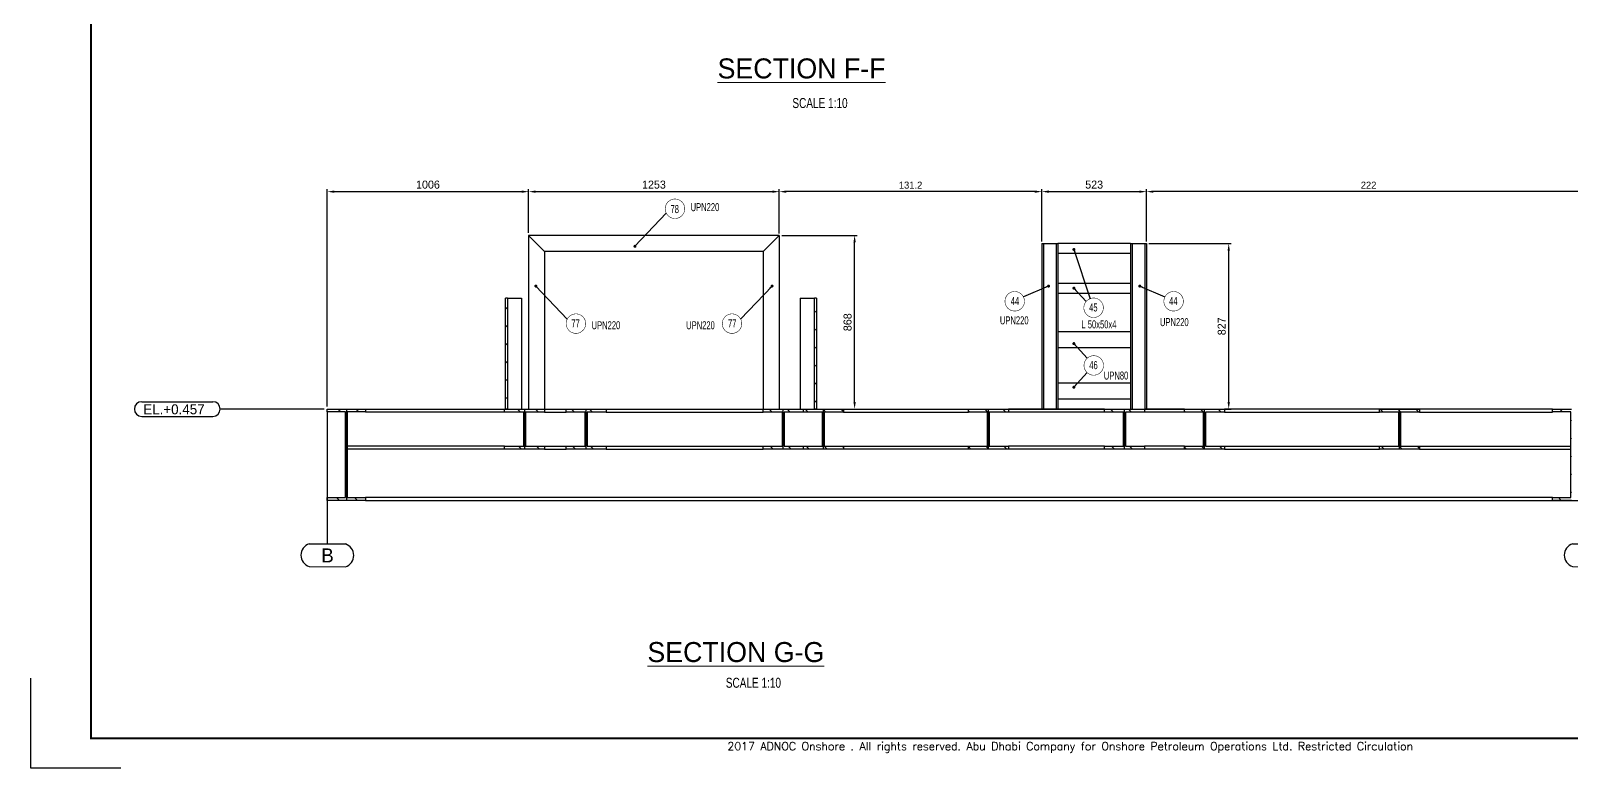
# Model space of a CAD drawing. Header units: millimetres. Extents: x 0 to 16187, y -20471 to 6290.
# Drawn here: x 0 to 770, y 3866 to 4235 of the extents above; entities that cross this region are included whole.
import ezdxf
from ezdxf.enums import TextEntityAlignment as Align

# ---------------------------------------------------------------- set-up
doc = ezdxf.new("R2010")
doc.units = ezdxf.units.MM
doc.header["$PDSIZE"] = -1
doc.layers.add('BORDER1', color=3, linetype='Continuous')
doc.layers.add('BORDER2', color=7, linetype='Continuous')
doc.styles.add('ROMANC', font='ROMANC', dxfattribs={"height": 5})
doc.styles.add('ROMAND-1', font='ic-romand.shx')
doc.styles.add('ROMANS', font='ROMANS.shx', dxfattribs={"width": 0.8})
doc.styles.add('ROMANT', font='ROMANT', dxfattribs={"height": 4})
doc.styles.add('SLDTEXTSTYLE0', font='TXT', dxfattribs={"width": 0.75})
doc.styles.add('SLDTEXTSTYLE2', font='TXT', dxfattribs={"width": 0.686449})
doc.dimstyles.new('AM_ISO', dxfattribs={"dimtxt": 3.5, "dimasz": 3.5, "dimexe": 1, "dimexo": 1, "dimgap": 1.5, "dimtad": 1, "dimdsep": 46, "dimtxsty": 'Standard', "dimcen": 0, "dimclrd": 1, "dimclre": 1, "dimclrt": 1, "dimadec": 0, "dimazin": 2, "dimtp": 0.1, "dimtm": 0.1, "dimtfac": 0.71, "dimtdec": 3, "dimtmove": 0, "dimatfit": 3, "dimfxl": 1, "dimlwd": -1, "dimlwe": -1, "dimarcsym": 1})
doc.dimstyles.new('AM_ISO$7', dxfattribs={"dimtxt": 3.5, "dimasz": 3.5, "dimexe": 1, "dimexo": 1, "dimgap": 1.5, "dimtad": 1, "dimtoh": 1, "dimdsep": 46, "dimtxsty": 'Standard', "dimcen": 0, "dimclrd": 1, "dimclre": 1, "dimclrt": 1, "dimadec": 0, "dimazin": 2, "dimtp": 0.1, "dimtm": 0.1, "dimtfac": 0.71, "dimtdec": 3, "dimtmove": 0, "dimatfit": 3, "dimfxl": 1, "dimlwd": -1, "dimlwe": -1, "dimarcsym": 1})
pattern_1 = [(135, (2149.683, 5551.9896), (-4.490128, -4.490128), [])]

# ---------------------------------------------------------------- blocks, each defined once
blk = doc.blocks.new('*D3366')
at = {"color": 1, "linetype": 'ByBlock'}
for p, q in [((375.33, 4132.74), (412.96, 4132.74)), ((411.71, 4049.44), (411.71, 4129.24)), ((375.33, 4045.94), (412.96, 4045.94))]:
    blk.add_line(p, q, dxfattribs=at)
at = {"color": 1}
for points in [[(412.29, 4129.24), (411.13, 4129.24), (411.71, 4132.74)], [(411.13, 4049.44), (412.29, 4049.44), (411.71, 4045.94)]]:
    blk.add_solid(points, dxfattribs=at)
at = {"layer": 'Defpoints', "color": 0}
for p in [(374.08, 4132.74), (411.71, 4132.74), (374.08, 4045.94)]:
    blk.add_point(p, dxfattribs=at)
at = {"color": 1, "insert": (408.21, 4089.34), "char_height": 4, "attachment_point": 5, "rotation": 90}
blk.add_mtext('868', dxfattribs=at)
blk = doc.blocks.new('*D3367')
at = {"color": 1, "linetype": 'ByBlock'}
for p, q in [((248.78, 4133.99), (248.78, 4155.85)), ((252.28, 4154.6), (370.58, 4154.6)), ((374.08, 4133.99), (374.08, 4155.85))]:
    blk.add_line(p, q, dxfattribs=at)
at = {"color": 1}
for points in [[(252.28, 4155.18), (252.28, 4154.01), (248.78, 4154.6)], [(370.58, 4154.01), (370.58, 4155.18), (374.08, 4154.6)]]:
    blk.add_solid(points, dxfattribs=at)
at = {"layer": 'Defpoints', "color": 0}
for p in [(374.08, 4154.6), (248.78, 4132.74), (374.08, 4132.74)]:
    blk.add_point(p, dxfattribs=at)
at = {"color": 1, "insert": (311.43, 4158.1), "char_height": 4, "attachment_point": 5}
blk.add_mtext('1253', dxfattribs=at)
blk = doc.blocks.new('*D3368')
at = {"color": 1, "linetype": 'ByBlock'}
for p, q in [((505.28, 4129.89), (505.28, 4155.85)), ((508.78, 4154.6), (554.08, 4154.6)), ((557.58, 4129.89), (557.58, 4155.85))]:
    blk.add_line(p, q, dxfattribs=at)
at = {"color": 1}
for points in [[(508.78, 4155.18), (508.78, 4154.02), (505.28, 4154.6)], [(554.08, 4154.02), (554.08, 4155.18), (557.58, 4154.6)]]:
    blk.add_solid(points, dxfattribs=at)
at = {"layer": 'Defpoints', "color": 0}
for p in [(557.58, 4154.6), (505.28, 4128.64), (557.58, 4128.64)]:
    blk.add_point(p, dxfattribs=at)
at = {"color": 1, "insert": (531.43, 4158.1), "char_height": 4, "attachment_point": 5}
blk.add_mtext('523', dxfattribs=at)
blk = doc.blocks.new('*D3369')
at = {"color": 1, "linetype": 'ByBlock'}
for p, q in [((558.83, 4128.64), (599.94, 4128.64)), ((598.69, 4049.44), (598.69, 4125.14)), ((594.09, 4045.94), (599.94, 4045.94))]:
    blk.add_line(p, q, dxfattribs=at)
at = {"color": 1}
for points in [[(599.27, 4125.14), (598.11, 4125.14), (598.69, 4128.64)], [(598.11, 4049.44), (599.27, 4049.44), (598.69, 4045.94)]]:
    blk.add_solid(points, dxfattribs=at)
at = {"layer": 'Defpoints', "color": 0}
for p in [(557.58, 4128.64), (598.69, 4128.64), (592.84, 4045.94)]:
    blk.add_point(p, dxfattribs=at)
at = {"color": 1, "insert": (595.19, 4087.29), "char_height": 4, "attachment_point": 5, "rotation": 90}
blk.add_mtext('827', dxfattribs=at)
blk = doc.blocks.new('A$7E9318A251333')
at = {"color": 1}
blk.add_line((13.2, 77.37), (13.2, 11.43), dxfattribs=at)
at = {"color": 1, "ltscale": 0.2}
blk.add_line((4.15, 11.48), (22.25, 11.39), dxfattribs=at)
at = {"color": 1, "linetype": 'Continuous', "lineweight": 25}
blk.add_line((4.14, 0.09), (22.29, 0.01), dxfattribs=at)
at = {"color": 1, "ltscale": 0.2}
for centre, radius, start, end in [((5.98, 5.79), 5.98, 107.86898, 252.02455), ((20.4, 5.69), 5.99, 287.96509, 71.9697)]:
    blk.add_arc(centre, radius, start, end, dxfattribs=at)
at = {"color": 1, "linetype": 'Continuous', "lineweight": 25}
blk.add_text('B', height=7, rotation=359.95368, dxfattribs=at).set_placement((10.17, 2.17))
blk = doc.blocks.new('A$7E9318A25A27D')
at = {"color": 1}
blk.add_line((13.2, 77.36), (13.2, 11.43), dxfattribs=at)
at = {"color": 1, "ltscale": 0.2}
blk.add_line((4.15, 11.48), (22.25, 11.39), dxfattribs=at)
at = {"color": 1, "linetype": 'Continuous', "lineweight": 25}
blk.add_line((4.14, 0.09), (22.29, 0.01), dxfattribs=at)
at = {"color": 1, "ltscale": 0.2}
for centre, radius, start, end in [((5.98, 5.79), 5.98, 107.86898, 252.02455), ((20.4, 5.69), 5.99, 287.96509, 71.9697)]:
    blk.add_arc(centre, radius, start, end, dxfattribs=at)
at = {"color": 1, "linetype": 'Continuous', "lineweight": 25}
blk.add_text('A', height=7, rotation=359.95368, dxfattribs=at).set_placement((10.1, 2.5))
blk = doc.blocks.new('A$7E9319A1D3A3DF')
at = {"color": 7, "linetype": 'Continuous', "lineweight": 25}
for p, q in [((3.67, 7.35), (39.25, 7.35)), ((3.67, 0), (39.25, 0))]:
    blk.add_line(p, q, dxfattribs=at)
blk.add_line((94.91, 3.67), (42.92, 3.67))
for centre, start, end in [((3.67, 3.67), 90, 270), ((39.25, 3.67), 270, 90)]:
    blk.add_arc(centre, 3.67, start, end, dxfattribs=at)
blk.add_text('EL.+0.457', height=5, dxfattribs=at).set_placement((4.45, 1.05))
blk = doc.blocks.new('*D3381')
at = {"color": 1, "linetype": 'ByBlock'}
for p, q in [((557.58, 4129.64), (557.58, 4155.6)), ((776.08, 4154.6), (561.08, 4154.6)), ((779.58, 4046.94), (779.58, 4155.6))]:
    blk.add_line(p, q, dxfattribs=at)
at = {"color": 1}
for points in [[(561.08, 4155.18), (561.08, 4154.02), (557.58, 4154.6)], [(776.08, 4154.02), (776.08, 4155.18), (779.58, 4154.6)]]:
    blk.add_solid(points, dxfattribs=at)
at = {"layer": 'Defpoints', "color": 0}
for p in [(557.58, 4154.6), (557.58, 4128.64), (779.58, 4045.94)]:
    blk.add_point(p, dxfattribs=at)
at = {"color": 1, "insert": (668.58, 4157.85), "char_height": 3.5, "attachment_point": 5}
blk.add_mtext('222', dxfattribs=at)
blk = doc.blocks.new('*D3382')
at = {"color": 1, "linetype": 'ByBlock'}
for p, q in [((374.08, 4133.74), (374.08, 4155.6)), ((501.78, 4154.6), (377.58, 4154.6)), ((505.28, 4129.64), (505.28, 4155.6))]:
    blk.add_line(p, q, dxfattribs=at)
at = {"color": 1}
for points in [[(377.58, 4155.18), (377.58, 4154.02), (374.08, 4154.6)], [(501.78, 4154.02), (501.78, 4155.18), (505.28, 4154.6)]]:
    blk.add_solid(points, dxfattribs=at)
at = {"layer": 'Defpoints', "color": 0}
for p in [(374.08, 4154.6), (374.08, 4132.74), (505.28, 4128.64)]:
    blk.add_point(p, dxfattribs=at)
at = {"color": 1, "insert": (439.68, 4157.85), "char_height": 3.5, "attachment_point": 5}
blk.add_mtext('131.2', dxfattribs=at)
blk = doc.blocks.new('*D3383')
at = {"color": 1, "linetype": 'ByBlock'}
for p, q in [((148.18, 4047.19), (148.18, 4155.85)), ((151.68, 4154.6), (245.28, 4154.6)), ((248.78, 4133.99), (248.78, 4155.85))]:
    blk.add_line(p, q, dxfattribs=at)
at = {"color": 1}
for points in [[(151.68, 4155.18), (151.68, 4154.01), (148.18, 4154.6)], [(245.28, 4154.01), (245.28, 4155.18), (248.78, 4154.6)]]:
    blk.add_solid(points, dxfattribs=at)
at = {"layer": 'Defpoints', "color": 0}
for p in [(248.78, 4154.6), (248.78, 4132.74), (148.18, 4045.94)]:
    blk.add_point(p, dxfattribs=at)
at = {"color": 1, "insert": (198.48, 4158.1), "char_height": 4, "attachment_point": 5}
blk.add_mtext('1006', dxfattribs=at)
blk = doc.blocks.new('*U609')
at = {"layer": 'BORDER1', "color": 154, "true_color": 0x1859a9, "const_width": 1}
blk.add_lwpolyline([(1.81, 811), (1144, 811), (1144, 0), (0, 0), (0, 811)], close=True, dxfattribs=at)
at = {"layer": 'BORDER2'}
blk.add_lwpolyline([(15, -15), (-30, -15), (-30, 30)], dxfattribs=at)
at = {"layer": 'BORDER2', "color": 154, "true_color": 0x1859a9, "style": 'ROMANS'}
blk.add_text('2017 ADNOC Onshore . All rights reserved. Abu Dhabi Company for Onshore Petroleum Operations Ltd. Restricted Circulation', height=4, dxfattribs=at).set_placement((489.5, -2), align=Align.TOP_CENTER)
at = {"layer": 'BORDER2', "flags": 8}
for tag, height, style, p in [('REV-A', 3.24, 'ROMANS', (986.93, 140.25)), ('RE-A', 8.06, 'ROMANT', (1084.63, 7.17))]:
    blk.add_attdef(tag, text='', height=height, dxfattribs=dict(at, style=style)).set_placement(p, align=Align.CENTER)
at = {"layer": 'BORDER2', "style": 'ROMANS', "width": 3.830216}
blk.add_attdef('DATE-A', text='', height=3.24, dxfattribs=at).set_placement((995.51, 140.25), (1008.51, 140.25), align=Align.FIT)
at = {"layer": 'BORDER2'}
for tag, height, style, p in [('DRN-A', 3.24, 'ROMANS', (1018.38, 140.25)), ('CHD-A', 3.24, 'ROMANS', (1032.35, 140.25)), ('APD-A', 3.24, 'ROMANS', (1046.64, 140.25)), ('CONS_CONT_VEND', 4.2, 'ROMANC', (1061.39, 72.83))]:
    blk.add_attdef(tag, text='', height=height, dxfattribs=dict(at, style=style)).set_placement(p, align=Align.CENTER)
at = {"layer": 'BORDER2', "style": 'ROMANS', "width": 0.8}
for tag, p, height in [('1:X', (997.23, 122.55), 3.5), ('LOC', (1042.74, 122.55), 3.5), ('PROJ_NO', (1118.64, 122.55), 3.5), ('CONS_DRG_NO', (1011, 63), 3)]:
    blk.add_attdef(tag, p, '', height=height, dxfattribs=at)
at = {"layer": 'BORDER2', "lineweight": 30, "width": 0.8, "flags": 104}
blk.add_attdef('COMMENTS-A', text='', height=2.2, dxfattribs=at).set_placement((1055.21, 142.07), align=Align.MIDDLE_LEFT)
at = {"layer": 'BORDER2', "style": 'ROMANS', "width": 0.8}
for tag, p in [('PROJECT_TITLE_1', (1061.07, 55.35)), ('PROJECT_TITLE_2', (1061.07, 49.3))]:
    blk.add_attdef(tag, text='', height=3.5, dxfattribs=at).set_placement(p, align=Align.MIDDLE)
at = {"layer": 'BORDER2', "style": 'ROMANT', "width": 0.8}
for tag, p in [('DRG_TITLE_1', (1061.07, 36.31)), ('DRG_TITLE_2', (1061.07, 28.31)), ('DRG_TITLE_3', (1061.07, 20.31))]:
    blk.add_attdef(tag, text='', height=5, dxfattribs=at).set_placement(p, align=Align.CENTER)
at = {"layer": 'BORDER2', "style": 'ROMANT'}
for tag, p in [('AR', (995, 7.17)), ('PA', (1011.74, 7.17)), ('DC', (1028.45, 7.17)), ('TS', (1120.84, 7.17))]:
    blk.add_attdef(tag, p, '', height=8.06, dxfattribs=at)
for tag, p in [('SRNO', (1074.7, 7.17)), ('SH', (1115.8, 7.18))]:
    blk.add_attdef(tag, text='', height=8.06, dxfattribs=at).set_placement(p, align=Align.RIGHT)
at = {"layer": 'BORDER2', "style": 'ROMANS', "flags": 2}
blk.add_attdef('TB_VERSION', text='', height=2, dxfattribs=at).set_placement((1, -1), align=Align.TOP_LEFT)

msp = doc.modelspace()

# ---------------------------------------------------------------- hatches: boundary and pattern name
at = {"linetype": 'Continuous', "lineweight": 18}
h = msp.add_hatch(dxfattribs=at)
h.set_pattern_fill('ANSI31', scale=2, angle=90, style=0)
h.set_pattern_definition(pattern_1)
h.paths.add_polyline_path([(238.1836, 4045.93758), (238.1836, 4101.33758), (237.2836, 4101.33758), (237.2836, 4045.93758)], flags=0)
h = msp.add_hatch(dxfattribs=at)
h.set_pattern_fill('ANSI31', scale=2, angle=90, style=0)
h.set_pattern_definition(pattern_1)
h.paths.add_polyline_path([(392.5836, 4045.93758), (392.5836, 4101.33758), (391.6836, 4101.33758), (391.6836, 4045.93758)], flags=0)
h = msp.add_hatch(dxfattribs=at)
h.set_pattern_fill('ANSI31', scale=2, angle=90, style=0)
h.set_pattern_definition(pattern_1)
h.paths.add_polyline_path([(148.1836, 4000.23758), (157.7036, 4000.23758), (157.7036, 4045.93758), (148.1836, 4045.93758), (148.1836, 4044.48758), (157.2536, 4044.48758), (157.2536, 4001.68758), (148.1836, 4001.68758)], flags=0)
h = msp.add_hatch(dxfattribs=at)
h.set_pattern_fill('ANSI31', scale=2, angle=90, style=0)
h.set_pattern_definition(pattern_1)
h.paths.add_polyline_path([(167.2236, 4000.23758), (167.2236, 4001.68758), (158.1536, 4001.68758), (158.1536, 4044.48758), (167.2236, 4044.48758), (167.2236, 4045.93758), (157.7036, 4045.93758), (157.7036, 4000.23758)], flags=0)
h = msp.add_hatch(dxfattribs=at)
h.set_pattern_fill('ANSI31', scale=2, angle=90, style=0)
h.set_pattern_definition(pattern_1)
h.paths.add_polyline_path([(236.7836, 4025.93758), (246.7836, 4025.93758), (246.7836, 4045.93758), (236.7836, 4045.93758), (236.7836, 4044.43758), (246.3336, 4044.43758), (246.3336, 4027.43758), (236.7836, 4027.43758)], flags=0)
h = msp.add_hatch(dxfattribs=at)
h.set_pattern_fill('ANSI31', scale=2, angle=90, style=0)
h.set_pattern_definition(pattern_1)
h.paths.add_polyline_path([(246.7836, 4025.93758), (256.7836, 4025.93758), (256.7836, 4027.43758), (247.2336, 4027.43758), (247.2336, 4044.43758), (256.7836, 4044.43758), (256.7836, 4045.93758), (246.7836, 4045.93758)], flags=0)
h = msp.add_hatch(dxfattribs=at)
h.set_pattern_fill('ANSI31', scale=2, angle=90, style=0)
h.set_pattern_definition(pattern_1)
h.paths.add_polyline_path([(277.1336, 4044.43758), (277.1336, 4027.43758), (267.5836, 4027.43758), (267.5836, 4025.93758), (277.5836, 4025.93758), (277.5836, 4045.93758), (267.5836, 4045.93758), (267.5836, 4044.43758)], flags=0)
h = msp.add_hatch(dxfattribs=at)
h.set_pattern_fill('ANSI31', scale=2, angle=90, style=0)
h.set_pattern_definition(pattern_1)
h.paths.add_polyline_path([(287.5836, 4045.93758), (277.5836, 4045.93758), (277.5836, 4025.93758), (287.5836, 4025.93758), (287.5836, 4027.43758), (278.0336, 4027.43758), (278.0336, 4044.43758), (287.5836, 4044.43758)], flags=0)
h = msp.add_hatch(dxfattribs=at)
h.set_pattern_fill('ANSI31', scale=2, angle=90, style=0)
h.set_pattern_definition(pattern_1)
h.paths.add_polyline_path([(366.0836, 4025.93758), (376.0836, 4025.93758), (376.0836, 4045.93758), (366.0836, 4045.93758), (366.0836, 4044.43758), (375.6336, 4044.43758), (375.6336, 4027.43758), (366.0836, 4027.43758)], flags=0)
h = msp.add_hatch(dxfattribs=at)
h.set_pattern_fill('ANSI31', scale=2, angle=90, style=0)
h.set_pattern_definition(pattern_1)
h.paths.add_polyline_path([(376.0836, 4045.93758), (376.0836, 4025.93758), (386.0836, 4025.93758), (386.0836, 4027.43758), (376.5336, 4027.43758), (376.5336, 4044.43758), (386.0836, 4044.43758), (386.0836, 4045.93758)], flags=0)
h = msp.add_hatch(dxfattribs=at)
h.set_pattern_fill('ANSI31', scale=2, angle=90, style=0)
h.set_pattern_definition(pattern_1)
h.paths.add_polyline_path([(395.6336, 4044.43758), (395.6336, 4027.43758), (386.0836, 4027.43758), (386.0836, 4025.93758), (396.0836, 4025.93758), (396.0836, 4045.93758), (386.0836, 4045.93758), (386.0836, 4044.43758)], flags=0)
h = msp.add_hatch(dxfattribs=at)
h.set_pattern_fill('ANSI31', scale=2, angle=90, style=0)
h.set_pattern_definition(pattern_1)
h.paths.add_polyline_path([(406.0836, 4045.93758), (396.0836, 4045.93758), (396.0836, 4025.93758), (406.0836, 4025.93758), (406.0836, 4027.43758), (396.5336, 4027.43758), (396.5336, 4044.43758), (406.0836, 4044.43758)], flags=0)
h = msp.add_hatch(dxfattribs=at)
h.set_pattern_fill('ANSI31', scale=2, angle=90, style=0)
h.set_pattern_definition(pattern_1)
h.paths.add_polyline_path([(478.1336, 4044.43758), (478.1336, 4027.43758), (468.5836, 4027.43758), (468.5836, 4025.93758), (478.5836, 4025.93758), (478.5836, 4045.93758), (468.5836, 4045.93758), (468.5836, 4044.43758)], flags=0)
h = msp.add_hatch(dxfattribs=at)
h.set_pattern_fill('ANSI31', scale=2, angle=90, style=0)
h.set_pattern_definition(pattern_1)
h.paths.add_polyline_path([(488.5836, 4045.93758), (478.5836, 4045.93758), (478.5836, 4025.93758), (488.5836, 4025.93758), (488.5836, 4027.43758), (479.0336, 4027.43758), (479.0336, 4044.43758), (488.5836, 4044.43758)], flags=0)
h = msp.add_hatch(dxfattribs=at)
h.set_pattern_fill('ANSI31', scale=2, angle=90, style=0)
h.set_pattern_definition(pattern_1)
h.paths.add_polyline_path([(536.5836, 4025.93758), (546.5836, 4025.93758), (546.5836, 4045.93758), (536.5836, 4045.93758), (536.5836, 4044.43758), (546.1336, 4044.43758), (546.1336, 4027.43758), (536.5836, 4027.43758)], flags=0)
h = msp.add_hatch(dxfattribs=at)
h.set_pattern_fill('ANSI31', scale=2, angle=90, style=0)
h.set_pattern_definition(pattern_1)
h.paths.add_polyline_path([(546.5836, 4025.93758), (556.5836, 4025.93758), (556.5836, 4027.43758), (547.0336, 4027.43758), (547.0336, 4044.43758), (556.5836, 4044.43758), (556.5836, 4045.93758), (546.5836, 4045.93758)], flags=0)
h = msp.add_hatch(dxfattribs=at)
h.set_pattern_fill('ANSI31', scale=2, angle=90, style=0)
h.set_pattern_definition(pattern_1)
h.paths.add_polyline_path([(586.1336, 4044.43758), (586.1336, 4027.43758), (576.5836, 4027.43758), (576.5836, 4025.93758), (586.5836, 4025.93758), (586.5836, 4045.93758), (576.5836, 4045.93758), (576.5836, 4044.43758)], flags=0)
h = msp.add_hatch(dxfattribs=at)
h.set_pattern_fill('ANSI31', scale=2, angle=90, style=0)
h.set_pattern_definition(pattern_1)
h.paths.add_polyline_path([(596.5836, 4045.93758), (586.5836, 4045.93758), (586.5836, 4025.93758), (596.5836, 4025.93758), (596.5836, 4027.43758), (587.0336, 4027.43758), (587.0336, 4044.43758), (596.5836, 4044.43758)], flags=0)
h = msp.add_hatch(dxfattribs=at)
h.set_pattern_fill('ANSI31', scale=2, angle=90, style=0)
h.set_pattern_definition(pattern_1)
h.paths.add_polyline_path([(674.0836, 4044.43758), (683.6336, 4044.43758), (683.6336, 4027.43758), (674.0836, 4027.43758), (674.0836, 4025.93758), (684.0836, 4025.93758), (684.0836, 4045.93758), (674.0836, 4045.93758)], flags=0)
h = msp.add_hatch(dxfattribs=at)
h.set_pattern_fill('ANSI31', scale=2, angle=90, style=0)
h.set_pattern_definition(pattern_1)
h.paths.add_polyline_path([(684.0836, 4025.93758), (694.0836, 4025.93758), (694.0836, 4027.43758), (684.5336, 4027.43758), (684.5336, 4044.43758), (694.0836, 4044.43758), (694.0836, 4045.93758), (684.0836, 4045.93758)], flags=0)
h = msp.add_hatch(dxfattribs=at)
h.set_pattern_fill('ANSI31', scale=2, angle=90, style=0)
h.set_pattern_definition(pattern_1)
h.paths.add_polyline_path([(760.5436, 4001.68758), (760.5436, 4000.23758), (770.0636, 4000.23758), (770.0636, 4045.93758), (760.5436, 4045.93758), (760.5436, 4044.48758), (769.6136, 4044.48758), (769.6136, 4001.68758)], flags=0)

# ---------------------------------------------------------------- linework, layer by layer
at = {"color": 7, "linetype": 'Continuous', "lineweight": 25}
for p, q in [((256.7836, 4124.73758), (248.7836, 4132.73758)), ((374.0836, 4132.73758), (248.7836, 4132.73758)), ((248.7836, 4132.73758), (248.7836, 4045.93758)), ((374.0836, 4132.73758), (366.0836, 4124.73758)), ((374.0836, 4132.73758), (374.0836, 4045.93758)), ((505.2836, 4128.63758), (505.2836, 4045.93758)), ((505.2836, 4128.63758), (506.0836, 4128.63758)), ((506.0836, 4128.63758), (506.0836, 4045.93758)), ((506.0836, 4128.63758), (512.4836, 4128.63758)), ((512.4836, 4128.63758), (512.4836, 4045.93758)), ((512.4836, 4128.63758), (513.2836, 4128.63758)), ((549.5836, 4128.63758), (513.2836, 4128.63758)), ((513.2836, 4128.63758), (513.2836, 4045.93758)), ((549.5836, 4128.63758), (549.5836, 4045.93758)), ((549.5836, 4128.63758), (550.3836, 4128.63758)), ((550.3836, 4128.63758), (550.3836, 4045.93758)), ((550.3836, 4128.63758), (556.7836, 4128.63758)), ((556.7836, 4128.63758), (557.5836, 4128.63758)), ((556.7836, 4128.63758), (556.7836, 4045.93758)), ((557.5836, 4128.63758), (557.5836, 4045.93758)), ((366.0836, 4124.73758), (256.7836, 4124.73758)), ((256.7836, 4124.73758), (256.7836, 4045.93758)), ((366.0836, 4124.73758), (366.0836, 4045.93758)), ((549.5836, 4123.63758), (513.2836, 4123.63758)), ((549.5836, 4108.63758), (513.2836, 4108.63758)), ((549.5836, 4103.63758), (513.2836, 4103.63758)), ((238.1836, 4101.33758), (237.2836, 4101.33758)), ((237.2836, 4045.93758), (237.2836, 4101.33758)), ((238.1836, 4101.33758), (238.1836, 4045.93758)), ((238.1836, 4101.33758), (245.2836, 4101.33758)), ((245.2836, 4101.33758), (245.2836, 4045.93758)), ((384.5836, 4101.33758), (384.5836, 4045.93758)), ((384.5836, 4101.33758), (391.6836, 4101.33758)), ((392.5836, 4101.33758), (391.6836, 4101.33758)), ((391.6836, 4045.93758), (391.6836, 4101.33758)), ((392.5836, 4101.33758), (392.5836, 4045.93758)), ((513.2836, 4084.73758), (549.5836, 4084.73758)), ((513.2836, 4076.73758), (549.5836, 4076.73758)), ((513.2836, 4059.03758), (549.5836, 4059.03758)), ((513.2836, 4051.03758), (549.5836, 4051.03758)), ((148.1836, 4044.48758), (148.1836, 4045.93758)), ((148.1836, 4045.93758), (157.7036, 4045.93758)), ((157.2536, 4044.48758), (148.1836, 4044.48758)), ((157.2536, 4001.68758), (157.2536, 4044.48758)), ((157.7036, 4045.93758), (157.7036, 4000.23758)), ((157.7036, 4045.93758), (167.2236, 4045.93758)), ((167.2236, 4044.48758), (158.1536, 4044.48758)), ((158.1536, 4044.48758), (158.1536, 4001.68758)), ((167.2236, 4045.93758), (167.2236, 4044.48758)), ((236.7836, 4044.43758), (236.7836, 4045.93758)), ((236.7836, 4045.93758), (246.7836, 4045.93758)), ((246.3336, 4044.43758), (236.7836, 4044.43758)), ((238.1836, 4045.93758), (237.2836, 4045.93758)), ((246.3336, 4027.43758), (246.3336, 4044.43758)), ((246.7836, 4045.93758), (246.7836, 4025.93758)), ((246.7836, 4045.93758), (256.7836, 4045.93758)), ((256.7836, 4044.43758), (247.2336, 4044.43758)), ((247.2336, 4044.43758), (247.2336, 4027.43758)), ((256.7836, 4045.93758), (256.7836, 4044.43758)), ((267.5836, 4044.43758), (267.5836, 4045.93758)), ((267.5836, 4045.93758), (277.5836, 4045.93758)), ((277.1336, 4044.43758), (267.5836, 4044.43758)), ((277.1336, 4027.43758), (277.1336, 4044.43758)), ((277.5836, 4045.93758), (287.5836, 4045.93758)), ((277.5836, 4025.93758), (277.5836, 4045.93758)), ((287.5836, 4044.43758), (278.0336, 4044.43758)), ((278.0336, 4044.43758), (278.0336, 4027.43758)), ((287.5836, 4045.93758), (287.5836, 4044.43758)), ((366.0836, 4044.43758), (366.0836, 4045.93758)), ((366.0836, 4045.93758), (376.0836, 4045.93758)), ((375.6336, 4044.43758), (366.0836, 4044.43758)), ((375.6336, 4027.43758), (375.6336, 4044.43758)), ((376.0836, 4045.93758), (386.0836, 4045.93758)), ((376.0836, 4025.93758), (376.0836, 4045.93758)), ((386.0836, 4044.43758), (376.5336, 4044.43758)), ((376.5336, 4044.43758), (376.5336, 4027.43758)), ((386.0836, 4045.93758), (386.0836, 4044.43758)), ((386.0836, 4045.93758), (396.0836, 4045.93758)), ((395.6336, 4044.43758), (386.0836, 4044.43758)), ((392.5836, 4045.93758), (391.6836, 4045.93758)), ((395.6336, 4027.43758), (395.6336, 4044.43758)), ((396.0836, 4045.93758), (406.0836, 4045.93758)), ((396.0836, 4025.93758), (396.0836, 4045.93758)), ((406.0836, 4044.43758), (396.5336, 4044.43758)), ((396.5336, 4044.43758), (396.5336, 4027.43758)), ((406.0836, 4045.93758), (406.0836, 4044.43758)), ((468.5836, 4044.43758), (468.5836, 4045.93758)), ((468.5836, 4045.93758), (478.5836, 4045.93758)), ((478.1336, 4044.43758), (468.5836, 4044.43758)), ((478.1336, 4027.43758), (478.1336, 4044.43758)), ((478.5836, 4045.93758), (488.5836, 4045.93758)), ((478.5836, 4025.93758), (478.5836, 4045.93758)), ((488.5836, 4044.43758), (479.0336, 4044.43758)), ((479.0336, 4044.43758), (479.0336, 4027.43758)), ((488.5836, 4045.93758), (488.5836, 4044.43758)), ((536.5836, 4045.93758), (488.5836, 4045.93758)), ((536.5836, 4044.43758), (488.5836, 4044.43758)), ((536.5836, 4044.43758), (536.5836, 4045.93758)), ((536.5836, 4045.93758), (546.5836, 4045.93758)), ((546.1336, 4044.43758), (536.5836, 4044.43758)), ((546.1336, 4027.43758), (546.1336, 4044.43758)), ((546.5836, 4045.93758), (556.5836, 4045.93758)), ((546.5836, 4025.93758), (546.5836, 4045.93758)), ((556.5836, 4044.43758), (547.0336, 4044.43758)), ((547.0336, 4044.43758), (547.0336, 4027.43758)), ((556.5836, 4045.93758), (556.5836, 4044.43758)), ((576.5836, 4045.93758), (556.5836, 4045.93758)), ((576.5836, 4044.43758), (556.5836, 4044.43758)), ((576.5836, 4044.43758), (576.5836, 4045.93758)), ((576.5836, 4045.93758), (586.5836, 4045.93758)), ((586.1336, 4044.43758), (576.5836, 4044.43758)), ((586.1336, 4027.43758), (586.1336, 4044.43758)), ((586.5836, 4025.93758), (586.5836, 4045.93758)), ((586.5836, 4045.93758), (596.5836, 4045.93758)), ((596.5836, 4044.43758), (587.0336, 4044.43758)), ((587.0336, 4044.43758), (587.0336, 4027.43758)), ((596.5836, 4045.93758), (596.5836, 4044.43758)), ((674.0836, 4044.43758), (674.0836, 4045.93758)), ((674.0836, 4045.93758), (684.0836, 4045.93758)), ((683.6336, 4044.43758), (674.0836, 4044.43758)), ((683.6336, 4027.43758), (683.6336, 4044.43758)), ((684.0836, 4025.93758), (684.0836, 4045.93758)), ((684.0836, 4045.93758), (694.0836, 4045.93758)), ((694.0836, 4044.43758), (684.5336, 4044.43758)), ((684.5336, 4044.43758), (684.5336, 4027.43758)), ((694.0836, 4045.93758), (694.0836, 4044.43758)), ((760.5436, 4044.48758), (760.5436, 4045.93758)), ((760.5436, 4045.93758), (770.0636, 4045.93758)), ((769.6136, 4044.48758), (760.5436, 4044.48758)), ((769.6136, 4001.68758), (769.6136, 4044.48758)), ((236.7836, 4025.93758), (236.7836, 4027.43758)), ((236.7836, 4027.43758), (246.3336, 4027.43758)), ((247.2336, 4027.43758), (256.7836, 4027.43758)), ((256.7836, 4027.43758), (256.7836, 4025.93758)), ((267.5836, 4025.93758), (267.5836, 4027.43758)), ((267.5836, 4027.43758), (277.1336, 4027.43758)), ((278.0336, 4027.43758), (287.5836, 4027.43758)), ((287.5836, 4027.43758), (287.5836, 4025.93758)), ((366.0836, 4025.93758), (366.0836, 4027.43758)), ((366.0836, 4027.43758), (375.6336, 4027.43758)), ((376.5336, 4027.43758), (386.0836, 4027.43758)), ((386.0836, 4027.43758), (386.0836, 4025.93758)), ((386.0836, 4027.43758), (395.6336, 4027.43758)), ((396.5336, 4027.43758), (406.0836, 4027.43758)), ((406.0836, 4027.43758), (406.0836, 4025.93758)), ((468.5836, 4025.93758), (468.5836, 4027.43758)), ((468.5836, 4027.43758), (478.1336, 4027.43758)), ((479.0336, 4027.43758), (488.5836, 4027.43758)), ((488.5836, 4027.43758), (488.5836, 4025.93758)), ((536.5836, 4027.43758), (488.5836, 4027.43758)), ((536.5836, 4025.93758), (536.5836, 4027.43758)), ((536.5836, 4027.43758), (546.1336, 4027.43758)), ((547.0336, 4027.43758), (556.5836, 4027.43758)), ((556.5836, 4027.43758), (556.5836, 4025.93758)), ((576.5836, 4027.43758), (556.5836, 4027.43758)), ((576.5836, 4025.93758), (576.5836, 4027.43758)), ((576.5836, 4027.43758), (586.1336, 4027.43758)), ((587.0336, 4027.43758), (596.5836, 4027.43758)), ((596.5836, 4027.43758), (596.5836, 4025.93758)), ((674.0836, 4025.93758), (674.0836, 4027.43758)), ((674.0836, 4027.43758), (683.6336, 4027.43758)), ((684.5336, 4027.43758), (694.0836, 4027.43758)), ((694.0836, 4027.43758), (694.0836, 4025.93758)), ((246.7836, 4025.93758), (236.7836, 4025.93758)), ((256.7836, 4025.93758), (246.7836, 4025.93758)), ((277.5836, 4025.93758), (267.5836, 4025.93758)), ((287.5836, 4025.93758), (277.5836, 4025.93758)), ((376.0836, 4025.93758), (366.0836, 4025.93758)), ((386.0836, 4025.93758), (376.0836, 4025.93758)), ((396.0836, 4025.93758), (386.0836, 4025.93758)), ((406.0836, 4025.93758), (396.0836, 4025.93758)), ((478.5836, 4025.93758), (468.5836, 4025.93758)), ((488.5836, 4025.93758), (478.5836, 4025.93758)), ((536.5836, 4025.93758), (488.5836, 4025.93758)), ((546.5836, 4025.93758), (536.5836, 4025.93758)), ((556.5836, 4025.93758), (546.5836, 4025.93758)), ((576.5836, 4025.93758), (556.5836, 4025.93758)), ((586.5836, 4025.93758), (576.5836, 4025.93758)), ((596.5836, 4025.93758), (586.5836, 4025.93758)), ((684.0836, 4025.93758), (674.0836, 4025.93758)), ((694.0836, 4025.93758), (684.0836, 4025.93758)), ((148.1836, 4000.23758), (148.1836, 4001.68758)), ((148.1836, 4001.68758), (157.2536, 4001.68758)), ((157.7036, 4000.23758), (148.1836, 4000.23758)), ((167.2236, 4000.23758), (157.7036, 4000.23758)), ((158.1536, 4001.68758), (167.2236, 4001.68758)), ((167.2236, 4001.68758), (167.2236, 4000.23758)), ((760.5436, 4001.68758), (769.6136, 4001.68758)), ((760.5436, 4000.23758), (760.5436, 4001.68758)), ((770.0636, 4000.23758), (760.5436, 4000.23758))]:
    msp.add_line(p, q, dxfattribs=at)
for p, q in [((167.2236, 4045.93758), (596.5836, 4045.93758)), ((167.2236, 4044.48758), (167.2236, 4044.43758)), ((236.7836, 4044.43758), (167.2236, 4044.43758)), ((256.7836, 4044.43758), (267.5836, 4044.43758)), ((287.5836, 4044.43758), (366.0836, 4044.43758)), ((406.0836, 4044.43758), (468.5836, 4044.43758)), ((760.5436, 4045.93758), (596.5836, 4045.93758)), ((596.5836, 4044.43758), (674.0836, 4044.43758)), ((694.0836, 4044.43758), (760.5436, 4044.43758)), ((760.5436, 4044.43758), (760.5436, 4044.48758)), ((236.7836, 4027.43758), (158.1536, 4027.43758)), ((256.7836, 4027.43758), (267.5836, 4027.43758)), ((287.5836, 4027.43758), (366.0836, 4027.43758)), ((406.0836, 4027.43758), (468.5836, 4027.43758)), ((596.5836, 4027.43758), (674.0836, 4027.43758)), ((694.0836, 4027.43758), (769.6136, 4027.43758)), ((236.7836, 4025.93758), (158.1536, 4025.93758)), ((256.7836, 4025.93758), (267.5836, 4025.93758)), ((287.5836, 4025.93758), (366.0836, 4025.93758)), ((468.5836, 4025.93758), (406.0836, 4025.93758)), ((596.5836, 4025.93758), (674.0836, 4025.93758)), ((694.0836, 4025.93758), (769.6136, 4025.93758)), ((760.5436, 4001.68758), (167.2236, 4001.68758)), ((167.2236, 4000.23758), (779.5836, 4000.23758))]:
    msp.add_line(p, q)
at = {"color": 4, "const_width": 0.25}
for points in [[(317.06276, 4146.05182, 1), (326.81276, 4146.05182, 1)], [(496.60619, 4099.80695, 1), (486.85619, 4099.80695, 1)], [(566.261, 4099.80695, -1), (576.011, 4099.80695, -1)], [(267.55813, 4088.64383, -1), (277.30813, 4088.64383, -1)], [(355.30907, 4088.64383, 1), (345.55907, 4088.64383, 1)]]:
    msp.add_lwpolyline(points, format="xyb", close=True, dxfattribs=at)
at = {"color": 4}
for points in [[(526.27802, 4096.57616, 0.25, 0.25, -1), (536.02802, 4096.57616, 0.25, 0.25, -1)], [(526.35308, 4067.7412, 0.25, 0.25, -1), (536.10308, 4067.7412, 0.25, 0.25, -1)]]:
    msp.add_lwpolyline(points, format="xyseb", close=True, dxfattribs=at)

# ---------------------------------------------------------------- block references
for name, p in [('A$7E9319A1D3A3DF', (51.7478, 4042.26258)), ('A$7E9318A251333', (134.9821, 3967.11779)), ('A$7E9318A25A27D', (766.3821, 3967.1246))]:
    msp.add_blockref(name, p)
at = {"layer": 'BORDER1'}
msp.add_blockref('*U609', (30, 3881.44049), dxfattribs=at)

# ---------------------------------------------------------------- texts
at = {"color": 7, "lineweight": 0, "style": 'ROMAND-1'}
for s, p in [('%%USECTION F-F', (343.23128, 4211.19678)), ('%%USECTION G-G', (308.14999, 3919.48714))]:
    msp.add_text(s, height=10, dxfattribs=at).set_placement(p)
at = {"color": 4, "lineweight": 25, "style": 'SLDTEXTSTYLE2', "width": 0.686449}
for s, p in [('78', (321.80458, 4145.89744)), ('44', (491.86437, 4099.96133)), ('44', (571.00283, 4099.96133)), ('77', (272.29995, 4088.7982)), ('77', (350.56725, 4088.7982))]:
    msp.add_text(s, height=4, dxfattribs=at).set_placement(p, align=Align.MIDDLE_CENTER)
for p in [(329.76414, 4144.86711), (280.25951, 4085.82854), (327.5058, 4085.82854), (484.31299, 4088.27815), (564.32367, 4087.40679)]:
    msp.add_text('UPN220', height=4, dxfattribs=at).set_placement(p)
at = {"color": 4, "style": 'SLDTEXTSTYLE2', "width": 0.686449}
for s, p in [('45', (531.01984, 4096.73054)), ('46', (531.0949, 4067.89558))]:
    msp.add_text(s, height=4, dxfattribs=at).set_placement(p, align=Align.MIDDLE_CENTER)
for s, p in [('L 50x50x4', (525.07753, 4086.28176)), ('UPN80', (536.26769, 4060.69415))]:
    msp.add_text(s, height=4, dxfattribs=at).set_placement(p)
at = {"color": 7, "linetype": 'Continuous', "lineweight": 0, "char_height": 5, "attachment_point": 2, "style": 'SLDTEXTSTYLE0'}
for insert in [(394.40639, 4201.39543), (361.12854, 3911.64223)]:
    msp.add_mtext('SCALE 1:10', dxfattribs=dict(at, insert=insert))

# ---------------------------------------------------------------- dimensions: what is measured, and where the dimension line sits
for base, p1, p2, picture, middle in [((248.7836, 4154.59702), (148.1836, 4045.93758), (248.7836, 4132.73758), '*D3383', (198.4836, 4158.09702)), ((374.0836, 4154.59702), (248.7836, 4132.73758), (374.0836, 4132.73758), '*D3367', (311.4336, 4158.09702)), ((557.5836, 4154.59845), (505.2836, 4128.63758), (557.5836, 4128.63758), '*D3368', (531.4336, 4158.09845))]:
    dim = msp.add_linear_dim(base=base, p1=p1, p2=p2, dimstyle='AM_ISO', override={"dimtxt": 4, "dimexe": 1.25, "dimexo": 1.25, "dimlfac": 10})
    dim.commit()
    dim.dimension.update_dxf_attribs({"geometry": picture, "text_midpoint": middle})
for base, p1, p2, picture, middle in [((374.0836, 4154.59845), (505.2836, 4128.63758), (374.0836, 4132.73758), '*D3382', (439.6836, 4157.84845)), ((557.5836, 4154.59845), (779.5836, 4045.93758), (557.5836, 4128.63758), '*D3381', (668.5836, 4157.84845))]:
    dim = msp.add_linear_dim(base=base, p1=p1, p2=p2, dimstyle='AM_ISO')
    dim.commit()
    dim.dimension.update_dxf_attribs({"geometry": picture, "text_midpoint": middle})
for base, p1, p2, picture, middle in [((411.70875, 4132.73758), (374.0836, 4045.93758), (374.0836, 4132.73758), '*D3366', (408.20875, 4089.33758)), ((598.69006, 4128.63758), (592.84323, 4045.93758), (557.5836, 4128.63758), '*D3369', (595.19006, 4087.28758))]:
    dim = msp.add_linear_dim(base=base, p1=p1, p2=p2, angle=90, dimstyle='AM_ISO', override={"dimtxt": 4, "dimexe": 1.25, "dimexo": 1.25, "dimlfac": 10})
    dim.commit()
    dim.dimension.update_dxf_attribs({"geometry": picture, "text_midpoint": middle})

# ---------------------------------------------------------------- leaders
at = {"color": 4}
for points in [[(301.92227, 4127.27886), (317.61641, 4143.79536)], [(252.41764, 4107.41679), (268.11179, 4090.90029)], [(370.44956, 4107.41679), (354.75541, 4090.90029)], [(521.29562, 4106.36619), (527.38694, 4099.67169)], [(554.22403, 4107.41679), (566.81466, 4102.06341)], [(521.29562, 4078.65719), (527.9472, 4071.34695)]]:
    msp.add_leader(points, dimstyle='AM_ISO$7', override={"dimasz": 1.5, "dimldrblk": 'Dot'}, dxfattribs=at)
for points in [[(521.29562, 4125.69549), (529.3685, 4101.1128)], [(508.64317, 4107.41679), (496.05254, 4102.06341)]]:
    msp.add_leader(points, dimstyle='AM_ISO$7', override={"dimasz": 1.5, "dimldrblk": 'Dot'})
at = {"color": 2}
msp.add_leader([(521.29562, 4056.82521), (527.9472, 4064.13544)], dimstyle='AM_ISO$7', override={"dimasz": 1.5, "dimldrblk": 'Dot'}, dxfattribs=at)

doc.saveas('drawing.dxf')
